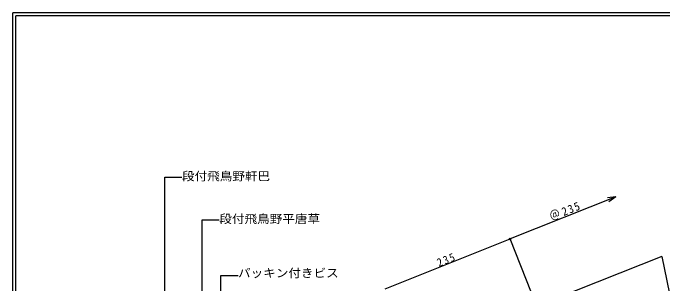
# Model space of a CAD drawing. Units: millimetres, scale not verified. Extents: x -1898 to 2142, y -2692 to 1538.
# Drawn here: x 152 to 1286, y 1066 to 1538 of the extents above; entities that cross this region are included whole.
import ezdxf
from ezdxf.enums import TextEntityAlignment as Align

# ---------------------------------------------------------------- set-up
doc = ezdxf.new("R2010")
doc.units = ezdxf.units.MM
doc.header["$LTSCALE"] = 5
doc.header["$PDMODE"] = 32
doc.header["$PDSIZE"] = 2.5
doc.layers.add('0-A', color=2, linetype='Continuous', lineweight=25)
doc.styles.add('ＭＳ ゴシック', font='')
doc.styles.get('ＭＳ ゴシック').set_extended_font_data('MS Gothic')

msp = doc.modelspace()

# ---------------------------------------------------------------- linework, layer by layer
at = {"layer": '0-A', "color": 7}
for p in [(2141.806, 1538.147), (151.807, 188.147)]:
    msp.add_line(p, (151.807, 1538.147), dxfattribs=at)
at = {"layer": '0-A'}
for p, q in [((2136.806, 1533.147), (156.806, 1533.147)), ((156.806, 193.147), (156.806, 1533.147)), ((1285.888, 1112.121), (1067.448, 1025.469))]:
    msp.add_line(p, q, dxfattribs=at)
at = {"layer": '0-A', "color": 6}
for p, q in [((417.209, 1250.659), (447.209, 1250.659)), ((417.209, 775.3), (417.209, 1250.659)), ((1205.558, 1216.499), (1020.772, 1142.583)), ((1205.558, 1216.499), (1190.664, 1214.723)), ((1205.558, 1216.499), (1193.547, 1207.514)), ((482.473, 1175.923), (512.473, 1175.923)), ((482.473, 711.017), (482.473, 1175.923)), ((802.577, 1055.303), (1020.772, 1142.583)), ((1057.884, 1048.213), (1020.772, 1142.583)), ((515.167, 1078.624), (545.167, 1078.624)), ((515.167, 837.711), (515.167, 1078.624))]:
    msp.add_line(p, q, dxfattribs=at)
at = {"layer": '0-A'}
msp.add_lwpolyline([(1285.888, 1112.121), (1303.641, 1027.017), (1184.632, 1007.28)], dxfattribs=at)
at = {"layer": '0-A', "color": 6}
msp.add_point((1020.772, 1142.583), dxfattribs=at)

# ---------------------------------------------------------------- texts
at = {"layer": '0-A', "color": 3, "style": 'ＭＳ ゴシック', "width": 1.1}
for s, p in [('段付飛鳥野軒巴', (447.209, 1240.659)), ('段付飛鳥野平唐草', (512.473, 1165.923)), ('パッキン付きビス', (545.167, 1071.124))]:
    msp.add_text(s, height=14.66, dxfattribs=at).set_placement(p, align=Align.BOTTOM_LEFT)
at = {"layer": '0-A', "color": 3, "char_height": 14.66, "attachment_point": 7, "style": 'ＭＳ ゴシック'}
for s, insert, rotation in [('\\T1.21;\\W0.95;＠235', (1093.518, 1172.759), 21.802), ('\\T1.27;\\W0.9;235', (896.436, 1093.289), 21.467)]:
    msp.add_mtext(s, dxfattribs=dict(at, insert=insert, rotation=rotation))

doc.saveas('drawing.dxf')
